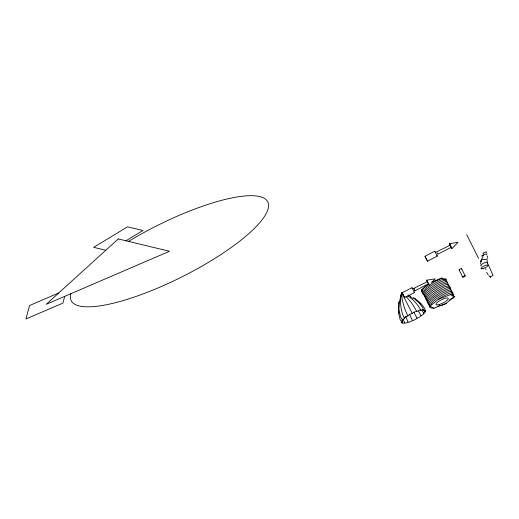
<?xml version="1.0" encoding="UTF-8"?>
<svg xmlns="http://www.w3.org/2000/svg" width="519" height="519" viewBox="0 0 519 519"><rect width="100%" height="100%" fill="white"/><g stroke="black" fill="none" stroke-linecap="round" stroke-linejoin="round"><path stroke-width="0.78" d="M480.575 263.957L481.308 259.837M414.181 291.95L414.454 292.612L404.684 297.64L403.367 295.298L402.16 292.755L411.95 287.727L412.281 288.259M404.684 297.627L403.743 295.616M411.937 287.74L414.46 292.599M436.946 255.316L437.277 256.107L427.5 261.135L426.19 258.786L424.983 256.243L434.773 251.222L435.233 251.987M414.104 288.836L413.792 288.337L415.044 290.744L428.486 283.835L426.605 280.182L435.194 278.859L432.152 281.966M427.5 261.122L425.022 256.282M434.766 251.254L437.277 256.094M450.563 245.993L449.422 243.677L458.011 242.347L451.939 248.562L451.407 247.355M399.247 302.266L398.955 309.356L400.636 317.498M399.624 302.376L399.857 300.501M398.819 303.077L398.397 312.47L400.447 320.768M401.317 294.922L401.661 292.684L402.744 293.19M399.967 299.872L401.661 292.684L412.268 313.495A2.751 0.714 -26.7 0 1 414.707 311.945A2.751 0.714 -26.7 0 1 416.848 311.523A2.751 0.714 -26.7 0 1 419.618 310.174A2.751 0.714 -26.7 0 1 420.851 310.401A2.751 0.714 -26.7 0 1 423.472 309.486A2.751 0.714 -26.7 0 1 423.582 310.323A2.751 0.714 -26.7 0 1 425.599 309.999A2.751 0.714 -26.7 0 1 424.574 311.303A2.751 0.714 -26.7 0 1 425.638 311.627A2.751 0.714 -26.7 0 1 423.647 313.165A2.751 0.714 -26.7 0 1 423.575 314.086A2.751 0.714 -26.7 0 1 420.967 315.591A2.751 0.714 -26.7 0 1 419.774 316.947A2.751 0.714 -26.7 0 1 417.004 318.166A2.751 0.714 -26.7 0 1 414.889 319.717A2.751 0.714 -26.7 0 1 412.43 320.444A2.751 0.714 -26.7 0 1 409.763 321.923A2.751 0.714 -26.7 0 1 408.038 322.027A2.751 0.714 -26.7 0 1 405.281 323.181A2.751 0.714 -26.7 0 1 404.599 322.636L403.244 319.574M398.806 303.141L399.195 301.085M400.194 299.093L400.46 297.698M404.502 318.53A2.751 0.714 -26.7 0 1 405.151 317.375A2.751 0.714 -26.7 0 1 407.902 315.974C404.256 308.753 401.842 300.806 401.661 292.684C399.649 301.292 400.428 310.628 404.502 318.53A2.751 0.714 -26.7 0 0 402.154 320.093A2.751 0.714 -26.7 0 0 402.66 320.729A2.751 0.714 -26.7 0 0 401.116 322.176A2.751 0.714 -26.7 0 0 402.692 322.182A2.751 0.714 -26.7 0 0 402.225 323.272A2.751 0.714 -26.7 0 0 404.599 322.636M400.597 297.004L401.661 292.684M64.713 296.349L62.942 303.064L25.95 318.99L29.512 305.555L58.718 292.976M429.94 306.275L438.153 299.502L450.362 294.643L454.352 296.563L446.139 303.336L433.929 308.189L429.94 306.275C432.736 300.248 439.119 296.881 444.66 293.735C445.886 292.865 454.631 289.122 451.673 292.995M447.099 283.037C449.649 278.521 436.985 285.431 436.174 286.053C432.346 289.089 423.245 293.241 425.755 299.08M428.947 304.874C425.165 300.495 433.352 295.836 436.297 293.319C439.243 291.308 442.37 289.537 445.678 288.181C446.891 287.228 449.61 287.85 449.85 285.982C444.952 285.359 440.164 289.388 435.973 291.672C432.84 294.383 425.21 298.341 427.844 303.232M451.277 291.341C453.664 286.267 437.815 295.603 436.946 296.602C433.131 298.561 423.51 308.552 433.929 308.189M425.846 286.118C424.101 287.844 420.338 291.516 423.283 293.741M447.495 284.691C450.758 279.598 437.53 286.884 436.485 287.669C432.911 290.51 423.056 295.363 426.852 300.709M449.59 288.856L450.557 287.403L449.143 287.124M450.207 290.316C453.846 285.145 440.449 292.294 439.47 293.099C435.817 295.999 426.028 300.702 429.557 306.21M446.029 282.012C449.668 276.841 436.271 283.99 435.292 284.795C431.639 287.695 421.85 292.398 425.379 297.906M448.111 286.151C451.751 280.98 438.354 288.129 437.374 288.934C433.722 291.834 423.932 296.537 427.461 302.045M452.289 294.455C456.746 288.551 438.471 298.444 438.153 299.502M428.629 283.861L421.584 289.66L422.914 290.303M452.633 296.141C455.857 294.143 452.224 293.293 450.362 294.643M451.848 298.594L449.584 299.943M125.981 240.777L142.913 230.501L127.499 226.835L93.686 247.349L105.824 250.242M450.447 245.87L451.309 247.323L437.822 254.193L436.609 251.819L450.22 245.163M413.799 288.324L427.403 281.674M431.237 282.317L442.006 278.035C447.099 282.407 447.878 277.354 443.648 279.125C440.157 280.208 436.92 281.966 433.826 283.887C430.42 286.657 420.967 291.464 424.769 296.57M442.006 278.035L434.085 281.901L426.696 287.37L423.16 291.899L422.881 293.663L423.666 294.928M440.423 305.444L439.152 305.808M437.906 306.119L438.529 305.97M483.552 254.978L481.84 255.588L482.411 257.729M407.94 294.935L409.854 295.785M409.115 295.609L410.776 296.472M422.68 292.405L421.837 291.73M415.018 298.639L420.701 303.213L424.86 308.63M413.39 297.64L415.09 298.685M410.659 296.887L411.697 297.543M407.817 295.986C413.345 299.521 417.925 304.523 420.851 310.401M412.222 297.874L413.215 298.561M413.935 298.412L419.17 302.856L423.121 308.15M449.428 243.677L450.207 245.013M426.612 280.182L427.384 281.519M402.167 292.755L402.504 293.287M419.449 303.109L420.293 303.952M406.066 296.479L411.917 303.317L416.848 311.523M451.9 248.53L450.7 246.259M488.84 275.654L489.54 276.536M490.046 276.257C491.603 277.457 489.495 277.73 490.89 276.659A2.284 0.59 -26.7 0 1 491.311 276.355L493.05 275.375L487.12 262.186M488.171 274.739L486.614 272.313M418.47 311.173L420.967 315.591M421.999 310.252L423.647 313.165M402.64 293.52L403.029 294.247M413.805 312.127L417.004 318.166M423.783 309.837L424.574 311.303M422.797 308.863L423.582 310.323M403.205 294.578L403.561 295.272M427.883 282.764L429.116 285.074L428.428 283.679M427.812 282.725L427.63 282.381M450.524 245.909L450.057 244.936M427.701 282.414L427.234 281.428M466.665 234.607L478.602 258.332M461.605 268.745L465.193 275.887A1.375 0.357 -26.7 0 1 463.448 277.094A1.375 0.357 -26.7 0 1 463.246 276.504A1.375 0.357 -26.7 0 1 465.193 275.887M459.146 269.984L462.74 277.12M485.914 269.614L486.076 269.938M412.43 320.444L409.517 314.261M408.038 322.027L405.599 316.285M414.882 290.368L415.031 290.698M402.66 320.729L401.343 317.693M401.991 320.677L402.692 322.182M485.44 268.608L485.596 268.946M487.257 255.848L487.497 257.651M487.276 261.472L487.12 260.11M399.053 311.99L399.156 313.204M128.543 241.393A109.989 28.467 -26.7 0 1 265.475 199.114A109.989 28.467 -26.7 0 1 177.135 279.248A109.989 28.467 -26.7 0 1 70.882 293.702M459.594 270.042A1.375 0.357 -26.7 0 1 459.393 269.595A1.375 0.357 -26.7 0 1 461.08 268.725A1.375 0.357 -26.7 0 1 461.436 269.095M481.405 265.942A3.698 0.973 -27 0 1 481.638 264.443A3.698 0.973 -27 0 1 485.894 262.303A3.698 0.973 -27 0 1 487.107 263.075M487.094 258.618A2.939 0.59 -2.8 0 1 485.953 259.429A2.939 0.59 -2.8 0 1 482.093 259.461A2.939 0.59 -2.8 0 1 482.443 258.65M483.449 255.984A2.186 0.525 -25.6 0 1 483.5 255.173A2.186 0.525 -25.6 0 1 486.212 253.927A2.186 0.525 -25.6 0 1 486.53 254.563M483.487 253.823A1.946 0.506 -26.7 0 1 483.552 253.019A1.946 0.506 -26.7 0 1 485.985 251.89A1.946 0.506 -26.7 0 1 486.089 252.617M446.437 303.511A14.058 4.197 -20 0 1 440.326 305.756M454.728 296.433A14.058 2.595 -21.2 0 1 452.633 298.412M421.817 291.736A14.065 5.119 -26.8 0 1 421.694 289.628M426.06 286.099A14.065 4.34 -32.6 0 1 428.882 283.731M407.902 315.974A2.751 0.714 -26.7 0 1 409.588 314.488A2.751 0.714 -26.7 0 1 412.268 313.495M481.1 260.629L480.905 261.407L481.1 260.629M118.3 238.928L46.223 304.309L169.499 251.267L118.3 238.928M482.988 268.628A3.886 1.006 -26.7 0 0 488.003 265.228A3.886 1.006 -26.7 0 0 482.534 266.909A3.886 1.006 -26.7 0 0 482.988 268.628M439.671 304.368A6.877 1.778 -26.7 0 0 448.299 298.354A6.877 1.778 -26.7 0 0 438.471 301.526A6.877 1.778 -26.7 0 0 439.671 304.368"/></g></svg>
